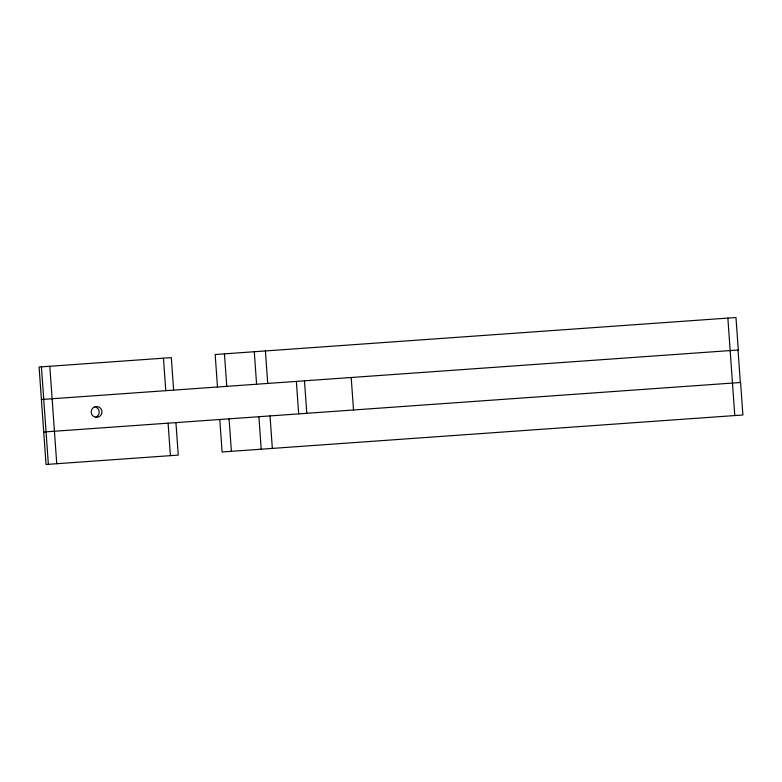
<?xml version="1.0" encoding="UTF-8"?>
<svg xmlns="http://www.w3.org/2000/svg" width="782" height="782" viewBox="0 0 782 782"><rect width="100%" height="100%" fill="white"/><g stroke="black" fill="none" stroke-linecap="round" stroke-linejoin="round"><path stroke-width="1.17" d="M41.407 399.514L738.286 349.994L735.97 317.512L215.177 354.51L217.484 387.002M43.714 432.006L740.593 382.486L742.9 414.978L222.098 451.976L219.791 419.494M738.032 350.013L740.339 382.506M727.856 318.088L734.777 415.555M351.206 377.501L353.513 409.993M304.481 380.824L306.788 413.307M296.358 381.401L298.665 413.883M265.411 350.942L267.718 383.434M270.025 415.926L272.341 448.409M254.287 351.734L256.594 384.226M258.901 416.708L261.208 449.2M224.454 353.855L226.76 386.347M229.077 418.829L231.384 451.322M173.624 390.12L171.317 357.628L39.1 367.022L46.03 464.488L178.247 455.095L175.93 422.612M163.467 358.185L165.774 390.677M168.091 423.17L170.398 455.652M49.823 366.259L56.744 463.726M41.436 366.856L48.357 464.322M94.808 406.796A5.425 5.425 0 0 0 93.029 416.014A5.425 5.425 0 0 0 101.904 412.955A5.425 5.425 0 0 0 94.808 406.796A5.425 5.425 0 0 1 95.58 417.246"/></g></svg>
